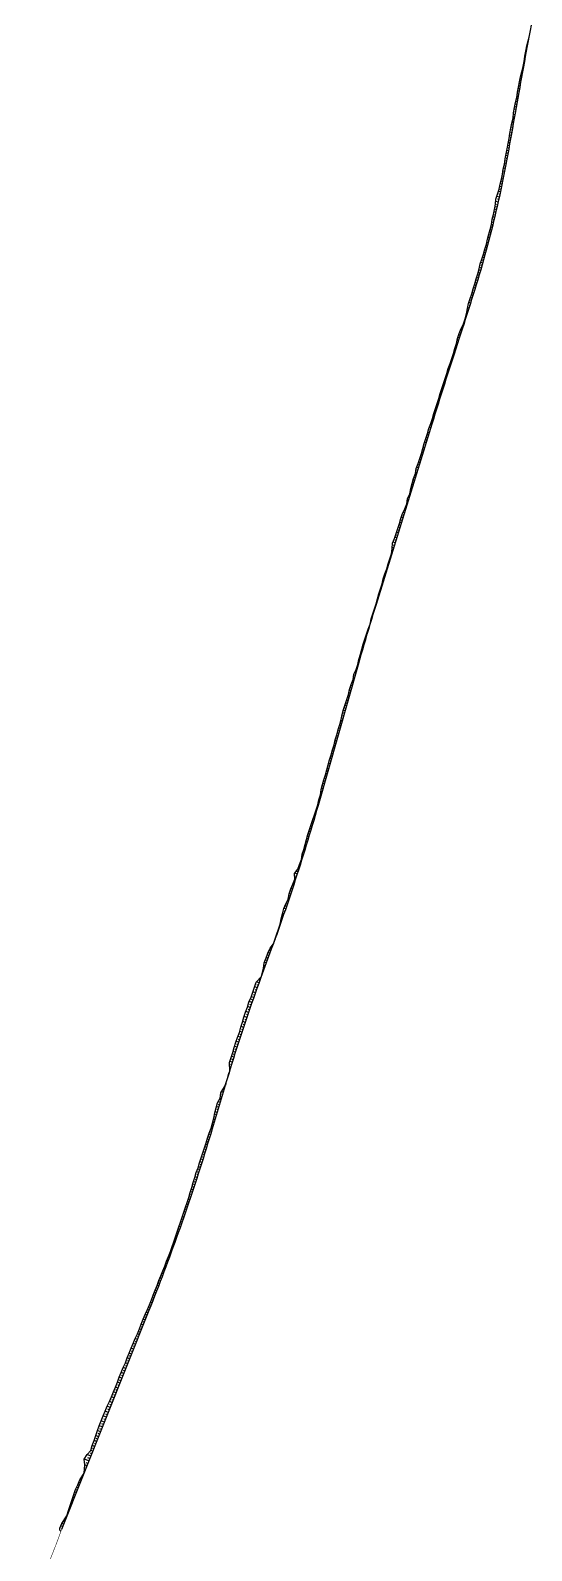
# Model space of a CAD drawing. Header units: metres. Extents: x 288738 to 324331, y 7399322 to 7465117.
# Drawn here: x 321515 to 321993, y 7415777 to 7417229 of the extents above; entities that cross this region are included whole.
import ezdxf

# ---------------------------------------------------------------- set-up
doc = ezdxf.new("R2010")
doc.units = ezdxf.units.M
doc.header["$LTSCALE"] = 10
for name, color, linetype in [('F-HZ-ATERRO-TALUDE', 110, 'Continuous'), ('F-HZ-CORTE-TALUDE', 10, 'Continuous'), ('F-HZ-MUROS', 210, 'Continuous'), ('F-HZ-PIANO-CORTE', 10, 'Continuous'), ('F-HZ-TALUDE', 2, 'Continuous')]:
    doc.layers.add(name, color=color, linetype=linetype)

msp = doc.modelspace()

# ---------------------------------------------------------------- linework, layer by layer
at = {"layer": 'F-HZ-ATERRO-TALUDE', "linetype": 'Continuous', "lineweight": -3}
for p, q in [((321988.929, 7417212.725), (321988.295, 7417212.843)), ((321989.39, 7417215.182), (321989.091, 7417215.238)), ((321989.854, 7417217.638), (321989.438, 7417217.717)), ((321990.32, 7417220.095), (321990.194, 7417220.119)), ((321990.791, 7417222.55), (321990.657, 7417222.575)), ((321986.21, 7417197.973), (321985.584, 7417198.087)), ((321986.657, 7417200.433), (321986.342, 7417200.49)), ((321987.108, 7417202.892), (321986.397, 7417203.022)), ((321987.559, 7417205.351), (321987.191, 7417205.419)), ((321988.014, 7417207.809), (321987.359, 7417207.93)), ((321988.47, 7417210.267), (321988.166, 7417210.324)), ((321983.556, 7417183.21), (321982.229, 7417183.447)), ((321984.436, 7417188.132), (321983.364, 7417188.324)), ((321983.996, 7417185.671), (321983.385, 7417185.78)), ((321984.878, 7417190.592), (321984.417, 7417190.675)), ((321985.32, 7417193.053), (321984.551, 7417193.192)), ((321985.764, 7417195.513), (321985.434, 7417195.573)), ((321980.926, 7417168.442), (321979.463, 7417168.702)), ((321981.801, 7417173.365), (321980.319, 7417173.628)), ((321981.363, 7417170.904), (321980.634, 7417171.033)), ((321982.678, 7417178.288), (321981.223, 7417178.547)), ((321982.239, 7417175.826), (321981.496, 7417175.958)), ((321983.117, 7417180.749), (321982.413, 7417180.874)), ((321978.302, 7417153.673), (321976.5, 7417153.994)), ((321979.177, 7417158.596), (321977.415, 7417158.909)), ((321978.739, 7417156.135), (321977.84, 7417156.295)), ((321980.051, 7417163.519), (321978.484, 7417163.798)), ((321979.614, 7417161.058), (321978.768, 7417161.208)), ((321980.489, 7417165.981), (321979.748, 7417166.112)), ((321976.553, 7417143.828), (321975.058, 7417144.093)), ((321976.115, 7417141.366), (321975.259, 7417141.519)), ((321977.428, 7417148.751), (321975.779, 7417149.044)), ((321976.99, 7417146.289), (321976.271, 7417146.417)), ((321977.865, 7417151.212), (321976.971, 7417151.371)), ((321973.917, 7417129.061), (321972.188, 7417129.372)), ((321973.475, 7417126.601), (321972.612, 7417126.756)), ((321974.799, 7417133.983), (321973.058, 7417134.294)), ((321974.359, 7417131.522), (321973.492, 7417131.677)), ((321975.677, 7417138.905), (321973.899, 7417139.221)), ((321975.238, 7417136.444), (321974.362, 7417136.6)), ((321971.233, 7417114.303), (321969.514, 7417114.62)), ((321970.779, 7417111.845), (321969.883, 7417112.011)), ((321972.136, 7417119.221), (321970.419, 7417119.534)), ((321971.686, 7417116.762), (321970.845, 7417116.916)), ((321973.03, 7417124.14), (321971.301, 7417124.453)), ((321972.584, 7417121.68), (321971.716, 7417121.838)), ((321968.458, 7417099.562), (321966.694, 7417099.902)), ((321967.985, 7417097.107), (321967.084, 7417097.282)), ((321969.396, 7417104.473), (321967.583, 7417104.817)), ((321968.93, 7417102.017), (321968.053, 7417102.185)), ((321970.32, 7417109.387), (321968.494, 7417109.728)), ((321969.86, 7417106.93), (321968.937, 7417107.104)), ((321965.55, 7417084.847), (321963.881, 7417085.186)), ((321965.05, 7417082.397), (321964.121, 7417082.588)), ((321966.537, 7417089.749), (321964.961, 7417090.063)), ((321966.047, 7417087.297), (321965.283, 7417087.451)), ((321967.505, 7417094.654), (321965.77, 7417094.993)), ((321967.024, 7417092.2), (321966.206, 7417092.362)), ((321962.465, 7417070.168), (321959.853, 7417070.735)), ((321961.934, 7417067.725), (321960.5, 7417068.04)), ((321963.515, 7417075.056), (321961.36, 7417075.514)), ((321962.996, 7417072.611), (321961.814, 7417072.864)), ((321964.543, 7417079.949), (321962.614, 7417080.35)), ((321964.034, 7417077.502), (321963.048, 7417077.709)), ((321959.168, 7417055.535), (321957.301, 7417055.97)), ((321958.599, 7417053.1), (321957.713, 7417053.309)), ((321960.292, 7417060.407), (321958.143, 7417060.897)), ((321959.736, 7417057.969), (321958.752, 7417058.196)), ((321961.391, 7417065.284), (321958.769, 7417065.868)), ((321960.847, 7417062.844), (321959.68, 7417063.107)), ((321955.647, 7417040.954), (321954.053, 7417041.352)), ((321955.041, 7417038.528), (321954.265, 7417038.724)), ((321956.845, 7417045.808), (321955.025, 7417046.253)), ((321956.252, 7417043.38), (321955.421, 7417043.585)), ((321958.019, 7417050.668), (321956.127, 7417051.12)), ((321957.438, 7417048.237), (321956.442, 7417048.477)), ((321951.904, 7417026.428), (321950.292, 7417026.857)), ((321951.26, 7417024.013), (321950.477, 7417024.223)), ((321953.177, 7417031.264), (321951.455, 7417031.712)), ((321952.545, 7417028.845), (321951.7, 7417029.067)), ((321954.424, 7417036.106), (321952.768, 7417036.528)), ((321953.805, 7417033.684), (321952.936, 7417033.908)), ((321947.94, 7417011.962), (321946.124, 7417012.475)), ((321947.259, 7417009.557), (321946.292, 7417009.832)), ((321949.286, 7417016.777), (321947.626, 7417017.237)), ((321948.617, 7417014.369), (321947.769, 7417014.606)), ((321950.608, 7417021.6), (321948.983, 7417022.04)), ((321949.951, 7417019.187), (321949.119, 7417019.415)), ((321943.767, 7416997.554), (321942.048, 7416998.064)), ((321943.054, 7416995.158), (321942.175, 7416995.421)), ((321945.179, 7417002.351), (321943.364, 7417002.881)), ((321944.476, 7416999.952), (321943.626, 7417000.202)), ((321946.571, 7417007.153), (321944.524, 7417007.741)), ((321945.878, 7417004.751), (321944.863, 7417005.045)), ((321939.423, 7416983.197), (321937.743, 7416983.715)), ((321938.685, 7416980.809), (321937.846, 7416981.068)), ((321940.887, 7416987.978), (321939.148, 7416988.508)), ((321940.157, 7416985.587), (321939.309, 7416985.847)), ((321942.336, 7416992.764), (321940.518, 7416993.31)), ((321941.614, 7416990.37), (321940.707, 7416990.645)), ((321934.95, 7416968.88), (321933.272, 7416969.41)), ((321934.195, 7416966.496), (321933.404, 7416966.747)), ((321936.453, 7416973.649), (321934.794, 7416974.169)), ((321935.703, 7416971.264), (321934.873, 7416971.525)), ((321937.944, 7416978.421), (321936.256, 7416978.946)), ((321937.2, 7416976.034), (321936.36, 7416976.297)), ((321929.625, 7416952.21), (321929.398, 7416952.282)), ((321930.39, 7416954.589), (321929.916, 7416954.742)), ((321931.154, 7416956.97), (321930.814, 7416957.079)), ((321931.917, 7416959.351), (321931.007, 7416959.642)), ((321933.438, 7416964.114), (321932.036, 7416964.56)), ((321932.678, 7416961.732), (321932.092, 7416961.919)), ((321925.016, 7416937.935), (321924.259, 7416938.18)), ((321925.785, 7416940.314), (321924.388, 7416940.766)), ((321926.554, 7416942.693), (321925.949, 7416942.888)), ((321927.322, 7416945.072), (321926.325, 7416945.394)), ((321928.091, 7416947.451), (321927.72, 7416947.571)), ((321928.858, 7416949.83), (321928.31, 7416950.007)), ((321920.4, 7416923.663), (321919.895, 7416923.826)), ((321921.169, 7416926.042), (321920.068, 7416926.398)), ((321921.938, 7416928.421), (321921.39, 7416928.598)), ((321922.708, 7416930.799), (321921.516, 7416931.185)), ((321924.246, 7416935.557), (321922.657, 7416936.071)), ((321923.477, 7416933.178), (321922.75, 7416933.413)), ((321915.023, 7416907.01), (321913.843, 7416907.389)), ((321915.789, 7416909.389), (321915.24, 7416909.566)), ((321916.555, 7416911.769), (321915.546, 7416912.094)), ((321917.324, 7416914.148), (321916.87, 7416914.295)), ((321918.092, 7416916.527), (321917.256, 7416916.798)), ((321918.861, 7416918.906), (321918.453, 7416919.038)), ((321919.631, 7416921.284), (321918.77, 7416921.563)), ((321910.455, 7416892.722), (321909.24, 7416893.109)), ((321911.214, 7416895.104), (321910.612, 7416895.296)), ((321911.973, 7416897.486), (321910.806, 7416897.859)), ((321912.734, 7416899.867), (321912.184, 7416900.043)), ((321913.496, 7416902.249), (321912.408, 7416902.597)), ((321914.259, 7416904.629), (321913.677, 7416904.816)), ((321905.93, 7416878.421), (321904.825, 7416878.769)), ((321906.681, 7416880.805), (321906.036, 7416881.009)), ((321907.433, 7416883.19), (321906.095, 7416883.612)), ((321908.187, 7416885.573), (321907.585, 7416885.764)), ((321908.942, 7416887.957), (321907.796, 7416888.32)), ((321909.698, 7416890.339), (321909.102, 7416890.529)), ((321901.447, 7416864.106), (321900.247, 7416864.48)), ((321902.191, 7416866.493), (321901.617, 7416866.672)), ((321902.937, 7416868.879), (321901.831, 7416869.225)), ((321903.683, 7416871.265), (321903.145, 7416871.434)), ((321904.431, 7416873.651), (321903.38, 7416873.981)), ((321905.18, 7416876.036), (321904.662, 7416876.199)), ((321897.004, 7416849.78), (321895.555, 7416850.228)), ((321897.743, 7416852.168), (321897.125, 7416852.359)), ((321898.482, 7416854.556), (321897.33, 7416854.913)), ((321899.222, 7416856.944), (321898.614, 7416857.133)), ((321899.962, 7416859.332), (321898.718, 7416859.718)), ((321900.704, 7416861.719), (321900.088, 7416861.911)), ((321892.57, 7416835.45), (321891.016, 7416835.931)), ((321894.048, 7416840.227), (321892.521, 7416840.699)), ((321893.309, 7416837.838), (321892.547, 7416838.074)), ((321895.526, 7416845.003), (321893.946, 7416845.492)), ((321894.787, 7416842.615), (321894.003, 7416842.857)), ((321896.265, 7416847.391), (321895.485, 7416847.633)), ((321888.136, 7416821.12), (321886.783, 7416821.539)), ((321888.875, 7416823.509), (321888.205, 7416823.716)), ((321889.614, 7416825.897), (321888.214, 7416826.33)), ((321891.092, 7416830.673), (321889.486, 7416831.17)), ((321890.353, 7416828.285), (321889.582, 7416828.524)), ((321891.831, 7416833.062), (321891.04, 7416833.306)), ((321883.702, 7416806.791), (321882.312, 7416807.221)), ((321885.18, 7416811.567), (321883.327, 7416812.14)), ((321884.441, 7416809.179), (321883.551, 7416809.454)), ((321885.919, 7416813.955), (321885.137, 7416814.197)), ((321886.658, 7416816.344), (321885.261, 7416816.776)), ((321887.397, 7416818.732), (321886.711, 7416818.944)), ((321879.268, 7416792.461), (321877.957, 7416792.867)), ((321880.746, 7416797.238), (321879.284, 7416797.69)), ((321880.007, 7416794.849), (321879.299, 7416795.068)), ((321881.485, 7416799.626), (321880.764, 7416799.849)), ((321882.224, 7416802.014), (321880.846, 7416802.44)), ((321882.963, 7416804.402), (321882.329, 7416804.598)), ((321874.834, 7416778.131), (321874.119, 7416778.353)), ((321875.573, 7416780.52), (321875.033, 7416780.687)), ((321876.312, 7416782.908), (321875.152, 7416783.267)), ((321877.051, 7416785.296), (321876.594, 7416785.437)), ((321877.79, 7416787.684), (321876.896, 7416787.961)), ((321878.529, 7416790.073), (321877.962, 7416790.248)), ((321870.4, 7416763.802), (321868.641, 7416764.346)), ((321871.139, 7416766.19), (321870.301, 7416766.449)), ((321871.878, 7416768.578), (321870.404, 7416769.034)), ((321872.617, 7416770.966), (321872.047, 7416771.143)), ((321873.356, 7416773.355), (321872.492, 7416773.622)), ((321874.095, 7416775.743), (321873.767, 7416775.844)), ((321865.966, 7416749.472), (321864.229, 7416750.009)), ((321867.444, 7416754.249), (321865.851, 7416754.741)), ((321866.705, 7416751.86), (321865.875, 7416752.117)), ((321868.922, 7416759.025), (321867.347, 7416759.512)), ((321868.183, 7416756.637), (321867.414, 7416756.875)), ((321869.661, 7416761.413), (321868.8, 7416761.68)), ((321861.532, 7416735.142), (321860.063, 7416735.597)), ((321860.793, 7416732.754), (321860.293, 7416732.909)), ((321863.01, 7416739.919), (321860.687, 7416740.638)), ((321862.271, 7416737.531), (321861.231, 7416737.852)), ((321864.488, 7416744.695), (321862.502, 7416745.31)), ((321863.749, 7416742.307), (321862.676, 7416742.639)), ((321865.227, 7416747.084), (321864.304, 7416747.369)), ((321856.359, 7416718.424), (321856.067, 7416718.515)), ((321857.098, 7416720.813), (321856.461, 7416721.01)), ((321857.837, 7416723.201), (321857.521, 7416723.298)), ((321858.576, 7416725.589), (321857.979, 7416725.774)), ((321859.315, 7416727.977), (321859.05, 7416728.059)), ((321860.054, 7416730.366), (321859.398, 7416730.569)), ((321851.925, 7416704.095), (321851.572, 7416704.204)), ((321852.664, 7416706.483), (321851.848, 7416706.735)), ((321853.403, 7416708.871), (321852.984, 7416709.001)), ((321854.142, 7416711.26), (321853.392, 7416711.491)), ((321854.881, 7416713.648), (321854.611, 7416713.731)), ((321855.62, 7416716.036), (321855.143, 7416716.184)), ((321847.491, 7416689.765), (321847.2, 7416689.855)), ((321848.23, 7416692.153), (321847.673, 7416692.326)), ((321848.969, 7416694.542), (321848.721, 7416694.618)), ((321849.708, 7416696.93), (321849.253, 7416697.071)), ((321850.447, 7416699.318), (321850.227, 7416699.386)), ((321851.186, 7416701.706), (321850.668, 7416701.867)), ((321843.059, 7416675.435), (321842.836, 7416675.503)), ((321843.796, 7416677.823), (321843.398, 7416677.946)), ((321844.535, 7416680.212), (321844.373, 7416680.262)), ((321845.274, 7416682.6), (321844.923, 7416682.709)), ((321846.013, 7416684.988), (321845.767, 7416685.064)), ((321846.752, 7416687.377), (321846.181, 7416687.553)), ((321838.685, 7416661.087), (321838.557, 7416661.125)), ((321839.408, 7416663.48), (321839.109, 7416663.57)), ((321840.134, 7416665.872), (321839.894, 7416665.945)), ((321840.861, 7416668.264), (321840.314, 7416668.431)), ((321841.592, 7416670.655), (321841.338, 7416670.732)), ((321842.324, 7416673.045), (321841.85, 7416673.191)), ((321834.396, 7416646.713), (321833.997, 7416646.831)), ((321835.105, 7416649.11), (321834.358, 7416649.332)), ((321835.816, 7416651.507), (321835.452, 7416651.615)), ((321836.53, 7416653.903), (321835.895, 7416654.092)), ((321837.246, 7416656.298), (321837.006, 7416656.37)), ((321837.964, 7416658.693), (321837.609, 7416658.799)), ((321830.193, 7416632.314), (321829.783, 7416632.432)), ((321830.888, 7416634.715), (321830.061, 7416634.955)), ((321831.585, 7416637.116), (321831.169, 7416637.237)), ((321832.284, 7416639.516), (321831.418, 7416639.769)), ((321832.986, 7416641.916), (321832.525, 7416642.051)), ((321833.69, 7416644.315), (321832.797, 7416644.577)), ((321826.067, 7416617.892), (321825.687, 7416618.001)), ((321826.752, 7416620.297), (321826.138, 7416620.472)), ((321827.438, 7416622.701), (321827.114, 7416622.793)), ((321828.124, 7416625.105), (321827.42, 7416625.306)), ((321828.811, 7416627.508), (321828.424, 7416627.62)), ((321829.501, 7416629.911), (321828.692, 7416630.144)), ((321821.955, 7416603.467), (321821.232, 7416603.673)), ((321822.64, 7416605.871), (321821.366, 7416606.235)), ((321823.325, 7416608.275), (321822.811, 7416608.422)), ((321824.011, 7416610.68), (321822.899, 7416610.997)), ((321824.696, 7416613.084), (321824.003, 7416613.282)), ((321825.382, 7416615.488), (321824.175, 7416615.832)), ((321817.842, 7416589.042), (321817.08, 7416589.259)), ((321818.528, 7416591.446), (321817.13, 7416591.845)), ((321819.213, 7416593.85), (321818.583, 7416594.03)), ((321819.898, 7416596.254), (321818.592, 7416596.627)), ((321821.269, 7416601.063), (321819.781, 7416601.487)), ((321820.584, 7416598.659), (321819.854, 7416598.867)), ((321814.415, 7416577.021), (321812.746, 7416577.496)), ((321813.73, 7416574.616), (321812.946, 7416574.84)), ((321815.786, 7416581.829), (321814.061, 7416582.321)), ((321815.101, 7416579.425), (321814.241, 7416579.67)), ((321817.157, 7416586.638), (321815.525, 7416587.103)), ((321816.472, 7416584.233), (321815.618, 7416584.477)), ((321810.303, 7416562.595), (321808.789, 7416563.027)), ((321809.618, 7416560.191), (321808.845, 7416560.411)), ((321810.988, 7416565), (321810.274, 7416565.203)), ((321811.674, 7416567.404), (321810.318, 7416567.79)), ((321813.045, 7416572.212), (321811.662, 7416572.607)), ((321812.359, 7416569.808), (321811.714, 7416569.992)), ((321806.191, 7416548.17), (321804.791, 7416548.569)), ((321805.505, 7416545.766), (321804.838, 7416545.956)), ((321807.562, 7416552.979), (321806.031, 7416553.415)), ((321806.876, 7416550.574), (321806.114, 7416550.792)), ((321808.932, 7416557.787), (321807.45, 7416558.21)), ((321808.247, 7416555.383), (321807.513, 7416555.592)), ((321801.393, 7416531.341), (321800.693, 7416531.544)), ((321802.078, 7416533.745), (321800.71, 7416534.141)), ((321802.764, 7416536.149), (321802.122, 7416536.334)), ((321803.449, 7416538.553), (321802.15, 7416538.925)), ((321804.82, 7416543.362), (321803.444, 7416543.754)), ((321804.135, 7416540.957), (321803.447, 7416541.153)), ((321797.966, 7416519.32), (321796.6, 7416519.728)), ((321797.281, 7416516.915), (321796.604, 7416517.118)), ((321799.337, 7416524.128), (321797.934, 7416524.542)), ((321798.652, 7416521.724), (321797.945, 7416521.933)), ((321800.022, 7416526.532), (321799.348, 7416526.73)), ((321800.708, 7416528.936), (321799.355, 7416529.332)), ((321793.854, 7416504.894), (321792.381, 7416505.348)), ((321793.168, 7416502.49), (321792.531, 7416502.687)), ((321795.225, 7416509.703), (321793.702, 7416510.167)), ((321794.539, 7416507.298), (321793.771, 7416507.534)), ((321795.91, 7416512.107), (321795.195, 7416512.324)), ((321796.595, 7416514.511), (321795.221, 7416514.926)), ((321789.056, 7416488.065), (321788.796, 7416488.148)), ((321789.742, 7416490.469), (321789.148, 7416490.657)), ((321790.427, 7416492.873), (321789.998, 7416493.009)), ((321791.112, 7416495.277), (321790.148, 7416495.58)), ((321791.798, 7416497.682), (321791.365, 7416497.817)), ((321792.483, 7416500.086), (321791.527, 7416500.383)), ((321784.196, 7416471.253), (321782.991, 7416471.651)), ((321784.899, 7416473.652), (321784.278, 7416473.857)), ((321785.6, 7416476.052), (321784.371, 7416476.454)), ((321786.297, 7416478.453), (321785.734, 7416478.636)), ((321786.991, 7416480.855), (321786.017, 7416481.17)), ((321787.682, 7416483.257), (321787.308, 7416483.378)), ((321788.37, 7416485.661), (321787.786, 7416485.848)), ((321779.909, 7416456.879), (321778.351, 7416457.409)), ((321781.35, 7416461.667), (321779.641, 7416462.242)), ((321780.631, 7416459.273), (321779.8, 7416459.553)), ((321782.066, 7416464.062), (321781.248, 7416464.336)), ((321782.78, 7416466.458), (321781.257, 7416466.966)), ((321783.489, 7416468.855), (321782.827, 7416469.075)), ((321775.508, 7416442.539), (321774.065, 7416443.043)), ((321776.248, 7416444.927), (321775.59, 7416445.156)), ((321776.987, 7416447.315), (321775.759, 7416447.741)), ((321777.722, 7416449.705), (321777.093, 7416449.922)), ((321778.454, 7416452.095), (321777.141, 7416452.546)), ((321779.182, 7416454.487), (321778.463, 7416454.733)), ((321770.993, 7416428.235), (321770.031, 7416428.58)), ((321771.752, 7416430.617), (321771.288, 7416430.783)), ((321772.511, 7416432.999), (321771.639, 7416433.309)), ((321773.264, 7416435.383), (321772.908, 7416435.509)), ((321774.015, 7416437.767), (321773.331, 7416438.009)), ((321774.762, 7416440.153), (321774.197, 7416440.352)), ((321766.366, 7416413.966), (321765.388, 7416414.324)), ((321767.144, 7416416.342), (321766.709, 7416416.501)), ((321769.463, 7416423.475), (321766.858, 7416424.419)), ((321767.921, 7416418.719), (321766.988, 7416419.06)), ((321768.692, 7416421.096), (321767.727, 7416421.448)), ((321770.229, 7416425.855), (321769.377, 7416426.162)), ((321761.625, 7416399.735), (321760.72, 7416400.066)), ((321763.218, 7416404.475), (321761.66, 7416405.045)), ((321762.422, 7416402.105), (321761.787, 7416402.337)), ((321764.008, 7416406.847), (321763.285, 7416407.111)), ((321764.798, 7416409.219), (321763.473, 7416409.703)), ((321765.582, 7416411.592), (321765.01, 7416411.802)), ((321756.772, 7416385.542), (321755.218, 7416386.11)), ((321758.402, 7416390.269), (321756.597, 7416390.929)), ((321757.588, 7416387.905), (321756.736, 7416388.217)), ((321759.212, 7416392.634), (321758.384, 7416392.937)), ((321760.02, 7416395), (321758.544, 7416395.54)), ((321760.823, 7416397.367), (321760.256, 7416397.575)), ((321751.807, 7416371.388), (321751.574, 7416371.473)), ((321752.641, 7416373.744), (321752.531, 7416373.785)), ((321753.474, 7416376.101), (321753.209, 7416376.198)), ((321754.302, 7416378.46), (321753.996, 7416378.572)), ((321755.129, 7416380.82), (321754.176, 7416381.168)), ((321755.951, 7416383.181), (321755.318, 7416383.412)), ((321748.435, 7416361.974), (321748.22, 7416362.052)), ((321749.281, 7416364.326), (321749.163, 7416364.369)), ((321750.127, 7416366.678), (321749.872, 7416366.771)), ((321750.967, 7416369.033), (321750.846, 7416369.077)), ((321731.306, 7416314.999), (321728.703, 7416315.934)), ((321730.463, 7416312.645), (321729.164, 7416313.11)), ((321733.002, 7416319.702), (321730.555, 7416320.589)), ((321732.153, 7416317.351), (321730.843, 7416317.824)), ((321733.857, 7416322.052), (321733.158, 7416322.306)), ((321726.296, 7416300.861), (321723.405, 7416301.871)), ((321725.473, 7416298.5), (321724.034, 7416299)), ((321727.952, 7416305.578), (321725.376, 7416306.487)), ((321727.123, 7416303.22), (321725.767, 7416303.696)), ((321729.622, 7416310.291), (321727.025, 7416311.216)), ((321728.787, 7416307.935), (321727.493, 7416308.393)), ((321721.406, 7416286.68), (321718.691, 7416287.603)), ((321720.603, 7416284.312), (321719.297, 7416284.754)), ((321723.022, 7416291.411), (321720.258, 7416292.36)), ((321722.213, 7416289.046), (321720.842, 7416289.514)), ((321724.652, 7416296.138), (321721.85, 7416297.109)), ((321723.836, 7416293.775), (321722.449, 7416294.254)), ((321715.074, 7416267.709), (321712.748, 7416268.471)), ((321716.637, 7416272.458), (321714.512, 7416273.161)), ((321715.855, 7416270.084), (321714.772, 7416270.44)), ((321718.213, 7416277.203), (321715.752, 7416278.025)), ((321717.424, 7416274.831), (321716.26, 7416275.218)), ((321719.803, 7416281.944), (321717.324, 7416282.779)), ((321719.007, 7416279.574), (321717.783, 7416279.984)), ((321710.467, 7416253.434), (321708.022, 7416254.212)), ((321711.989, 7416258.197), (321709.486, 7416259)), ((321711.227, 7416255.816), (321709.989, 7416256.211)), ((321713.525, 7416262.955), (321711.013, 7416263.77)), ((321712.756, 7416260.576), (321711.493, 7416260.984)), ((321714.299, 7416265.332), (321713.082, 7416265.729)), ((321705.981, 7416239.12), (321704.74, 7416239.504)), ((321707.463, 7416243.896), (321705.053, 7416244.648)), ((321706.721, 7416241.509), (321705.728, 7416241.817)), ((321708.958, 7416248.667), (321706.539, 7416249.429)), ((321708.209, 7416246.282), (321707.002, 7416246.66)), ((321709.711, 7416251.051), (321708.497, 7416251.435)), ((321697.326, 7416210.396), (321695.97, 7416210.801)), ((321698.756, 7416215.187), (321696.925, 7416215.734)), ((321698.041, 7416212.792), (321697.168, 7416213.052)), ((321699.471, 7416217.583), (321698.669, 7416217.822)), ((321693.037, 7416196.022), (321690.898, 7416196.661)), ((321694.467, 7416200.814), (321692.307, 7416201.458)), ((321693.752, 7416198.418), (321692.694, 7416198.734)), ((321695.897, 7416205.605), (321693.86, 7416206.213)), ((321695.182, 7416203.209), (321694.047, 7416203.548)), ((321696.611, 7416208), (321695.883, 7416208.218)), ((321688.748, 7416181.649), (321687.41, 7416182.048)), ((321690.178, 7416186.44), (321688.762, 7416186.862)), ((321689.463, 7416184.044), (321688.791, 7416184.245)), ((321691.608, 7416191.231), (321689.856, 7416191.754)), ((321690.893, 7416188.835), (321690.117, 7416189.067)), ((321692.322, 7416193.627), (321691.314, 7416193.928)), ((321684.42, 7416167.287), (321682.576, 7416167.85)), ((321685.874, 7416172.071), (321684.123, 7416172.6)), ((321685.149, 7416169.678), (321684.248, 7416169.952)), ((321687.316, 7416176.858), (321685.729, 7416177.334)), ((321686.596, 7416174.464), (321685.748, 7416174.719)), ((321688.032, 7416179.253), (321687.322, 7416179.465)), ((321679.986, 7416152.957), (321677.989, 7416153.583)), ((321681.476, 7416157.73), (321679.634, 7416158.302)), ((321680.733, 7416155.343), (321679.78, 7416155.64)), ((321682.954, 7416162.506), (321681.134, 7416163.067)), ((321682.217, 7416160.118), (321681.307, 7416160.399)), ((321683.689, 7416164.896), (321682.764, 7416165.18)), ((321675.445, 7416138.661), (321673.253, 7416139.366)), ((321676.971, 7416143.423), (321674.867, 7416144.094)), ((321676.209, 7416141.041), (321675.141, 7416141.384)), ((321678.485, 7416148.188), (321676.389, 7416148.851)), ((321677.729, 7416145.805), (321676.675, 7416146.14)), ((321679.237, 7416150.572), (321678.208, 7416150.896)), ((321670.795, 7416124.4), (321668.743, 7416125.078)), ((321672.357, 7416129.15), (321670.21, 7416129.853)), ((321671.577, 7416126.775), (321670.514, 7416127.124)), ((321673.907, 7416133.903), (321671.86, 7416134.568)), ((321673.133, 7416131.526), (321672.101, 7416131.863)), ((321674.677, 7416136.282), (321673.603, 7416136.629)), ((321666.038, 7416110.174), (321664.482, 7416110.701)), ((321667.636, 7416114.912), (321666.003, 7416115.46)), ((321666.838, 7416112.543), (321666.046, 7416112.81)), ((321669.221, 7416119.654), (321667.388, 7416120.265)), ((321668.429, 7416117.283), (321667.564, 7416117.572)), ((321670.009, 7416122.027), (321669.034, 7416122.35)), ((321661.173, 7416095.985), (321659.647, 7416096.515)), ((321661.991, 7416098.348), (321661.239, 7416098.607)), ((321662.807, 7416100.711), (321661.289, 7416101.233)), ((321664.428, 7416105.44), (321662.728, 7416106.021)), ((321663.618, 7416103.075), (321662.799, 7416103.356)), ((321665.234, 7416107.807), (321664.428, 7416108.081)), ((321655.362, 7416079.478), (321654.709, 7416079.711)), ((321656.202, 7416081.833), (321654.827, 7416082.322)), ((321657.037, 7416084.189), (321656.315, 7416084.445)), ((321657.871, 7416086.546), (321656.363, 7416087.078)), ((321658.7, 7416088.905), (321657.923, 7416089.178)), ((321659.528, 7416091.264), (321657.945, 7416091.817)), ((321660.351, 7416093.624), (321659.575, 7416093.895)), ((321650.266, 7416065.37), (321649.674, 7416065.587)), ((321651.124, 7416067.719), (321649.891, 7416068.168)), ((321651.976, 7416070.069), (321651.327, 7416070.304)), ((321652.828, 7416072.419), (321651.486, 7416072.904)), ((321653.675, 7416074.771), (321653.036, 7416075.001)), ((321654.521, 7416077.124), (321653.282, 7416077.568)), ((321645.063, 7416051.302), (321644.446, 7416051.533)), ((321645.939, 7416053.643), (321644.667, 7416054.117)), ((321646.809, 7416055.987), (321646.222, 7416056.205)), ((321647.679, 7416058.331), (321646.584, 7416058.736)), ((321648.544, 7416060.676), (321647.986, 7416060.882)), ((321649.407, 7416063.023), (321648.267, 7416063.441)), ((321639.755, 7416037.272), (321638.994, 7416037.563)), ((321640.648, 7416039.607), (321639.171, 7416040.17)), ((321641.536, 7416041.944), (321640.857, 7416042.202)), ((321642.424, 7416044.282), (321641.175, 7416044.754)), ((321643.306, 7416046.621), (321642.701, 7416046.849)), ((321644.187, 7416048.96), (321643.007, 7416049.403)), ((321633.429, 7416020.956), (321631.841, 7416021.58)), ((321634.34, 7416023.284), (321633.536, 7416023.599)), ((321635.252, 7416025.612), (321633.623, 7416026.247)), ((321636.157, 7416027.942), (321635.351, 7416028.255)), ((321637.062, 7416030.272), (321635.467, 7416030.89)), ((321637.962, 7416032.605), (321637.173, 7416032.909)), ((321638.861, 7416034.938), (321637.303, 7416035.536)), ((321627.895, 7416007.014), (321626.463, 7416007.586)), ((321628.822, 7416009.336), (321628.086, 7416009.63)), ((321629.749, 7416011.657), (321628.235, 7416012.261)), ((321630.672, 7416013.981), (321629.896, 7416014.289)), ((321631.595, 7416016.304), (321630.005, 7416016.934)), ((321632.512, 7416018.63), (321631.718, 7416018.943)), ((321622.331, 7415993.084), (321620.423, 7415993.846)), ((321624.186, 7415997.727), (321622.074, 7415998.571)), ((321623.259, 7415995.406), (321622.254, 7415995.807)), ((321625.113, 7416000.049), (321624.135, 7416000.44)), ((321626.041, 7416002.371), (321624.241, 7416003.089)), ((321626.968, 7416004.692), (321626.16, 7416005.015)), ((321616.768, 7415979.154), (321614.56, 7415980.036)), ((321617.695, 7415981.476), (321616.664, 7415981.887)), ((321618.622, 7415983.797), (321616.706, 7415984.563)), ((321619.55, 7415986.119), (321618.635, 7415986.484)), ((321620.477, 7415988.441), (321618.736, 7415989.136)), ((321621.404, 7415990.762), (321620.492, 7415991.127)), ((321611.204, 7415965.224), (321608.902, 7415966.143)), ((321613.059, 7415969.867), (321610.768, 7415970.782)), ((321612.131, 7415967.546), (321610.983, 7415968.004)), ((321614.913, 7415974.511), (321612.687, 7415975.4)), ((321613.986, 7415972.189), (321612.857, 7415972.64)), ((321615.84, 7415976.832), (321614.732, 7415977.275)), ((321605.64, 7415951.294), (321603.125, 7415952.298)), ((321604.713, 7415948.972), (321603.463, 7415949.471)), ((321607.495, 7415955.937), (321605.217, 7415956.847)), ((321606.568, 7415953.616), (321605.369, 7415954.094)), ((321609.349, 7415960.581), (321606.923, 7415961.55)), ((321608.422, 7415958.259), (321607.246, 7415958.729)), ((321610.277, 7415962.902), (321609.095, 7415963.374)), ((321600.077, 7415937.364), (321597.539, 7415938.377)), ((321599.149, 7415935.042), (321597.897, 7415935.542)), ((321601.931, 7415942.007), (321599.367, 7415943.032)), ((321601.004, 7415939.686), (321599.728, 7415940.195)), ((321603.786, 7415946.651), (321601.302, 7415947.643)), ((321602.858, 7415944.329), (321601.596, 7415944.833)), ((321594.513, 7415923.434), (321591.989, 7415924.442)), ((321593.586, 7415921.112), (321592.324, 7415921.616)), ((321596.367, 7415928.077), (321593.779, 7415929.111)), ((321595.44, 7415925.756), (321594.162, 7415926.266)), ((321598.222, 7415932.721), (321595.752, 7415933.707)), ((321597.295, 7415930.399), (321596.03, 7415930.904)), ((321587.095, 7415904.861), (321584.08, 7415906.065)), ((321588.949, 7415909.504), (321585.947, 7415910.703)), ((321588.022, 7415907.182), (321586.518, 7415907.783)), ((321590.804, 7415914.147), (321587.861, 7415915.322)), ((321589.876, 7415911.826), (321588.39, 7415912.419)), ((321592.658, 7415918.791), (321590.135, 7415919.798)), ((321591.731, 7415916.469), (321590.365, 7415917.015)), ((321581.531, 7415890.931), (321578.532, 7415892.128)), ((321583.385, 7415895.574), (321580.323, 7415896.797)), ((321582.458, 7415893.252), (321580.943, 7415893.858)), ((321585.24, 7415900.217), (321582.152, 7415901.451)), ((321584.313, 7415897.896), (321582.775, 7415898.51)), ((321586.167, 7415902.539), (321584.642, 7415903.148)), ((321575.967, 7415877.001), (321573.608, 7415877.943)), ((321577.822, 7415881.644), (321575.368, 7415882.624)), ((321576.894, 7415879.322), (321575.691, 7415879.803)), ((321579.676, 7415886.287), (321576.937, 7415887.381)), ((321578.749, 7415883.966), (321577.451, 7415884.484)), ((321580.604, 7415888.609), (321579.169, 7415889.182)), ((321570.403, 7415863.071), (321565.96, 7415864.845)), ((321572.258, 7415867.714), (321568.774, 7415869.105)), ((321571.331, 7415865.392), (321569.349, 7415866.184)), ((321573.185, 7415870.036), (321571.821, 7415870.58)), ((321574.113, 7415872.357), (321572.14, 7415873.145)), ((321575.04, 7415874.679), (321573.957, 7415875.111)), ((321568.549, 7415858.427), (321566.408, 7415859.282)), ((321567.622, 7415856.106), (321566.977, 7415856.363)), ((321569.476, 7415860.749), (321567.83, 7415861.406)), ((321547.221, 7415805.029), (321546.564, 7415805.292)), ((321548.149, 7415807.351), (321547.156, 7415807.747)), ((321545.367, 7415800.386), (321544.465, 7415800.746)), ((321546.294, 7415802.707), (321544.655, 7415803.362))]:
    msp.add_line(p, q, dxfattribs=at)
at = {"layer": 'F-HZ-CORTE-TALUDE', "linetype": 'Continuous', "lineweight": -3}
for p, q in [((321701.518, 7416225.051), (321701.687, 7416225.001)), ((321702.287, 7416227.431), (321702.346, 7416227.413)), ((321703.021, 7416229.821), (321703.129, 7416229.788)), ((321703.731, 7416232.218), (321703.793, 7416232.199))]:
    msp.add_line(p, q, dxfattribs=at)
at = {"layer": 'F-HZ-MUROS', "linetype": 'Continuous', "lineweight": -3, "const_width": 0.5}
msp.add_lwpolyline([(321514.766, 7415723.771), (321519.496, 7415734.756), (321529.56, 7415757.816), (321534.415, 7415771.596), (321539.679, 7415785.049), (321544.439, 7415798.064)], dxfattribs=at)
at = {"layer": 'F-HZ-PIANO-CORTE'}
for p, q in [((321738.785, 7416341.817), (321739.797, 7416341.446)), ((321739.727, 7416344.134), (321741.668, 7416343.424)), ((321740.664, 7416346.453), (321741.596, 7416346.113)), ((321741.626, 7416348.764), (321743.385, 7416348.12)), ((321742.656, 7416351.049), (321743.45, 7416350.758)), ((321743.821, 7416353.285), (321745.102, 7416352.816)), ((321745.36, 7416355.384), (321745.66, 7416355.274)), ((321735.89, 7416329.566), (321736.517, 7416329.337)), ((321736.538, 7416331.991), (321736.957, 7416331.838)), ((321737.091, 7416334.45), (321738.234, 7416334.033)), ((321737.38, 7416337.007), (321738.236, 7416336.694)), ((321737.842, 7416339.5), (321739.951, 7416338.728)), ((321564.516, 7415849.27), (321564.84, 7415849.141)), ((321556.833, 7415833.494), (321557.591, 7415833.192)), ((321557.578, 7415835.889), (321559.276, 7415835.211)), ((321558.711, 7415838.128), (321559.457, 7415837.83)), ((321559.844, 7415840.368), (321561.131, 7415839.854)), ((321560.702, 7415842.717), (321561.38, 7415842.446)), ((321561.56, 7415845.066), (321562.985, 7415844.497)), ((321563.038, 7415847.168), (321563.475, 7415846.994)), ((321552.093, 7415819.235), (321552.439, 7415819.097)), ((321552.954, 7415821.583), (321553.712, 7415821.281)), ((321553.731, 7415823.965), (321554.185, 7415823.784)), ((321554.509, 7415826.346), (321555.567, 7415825.924)), ((321555.298, 7415828.723), (321555.896, 7415828.484)), ((321556.087, 7415831.1), (321557.421, 7415830.567)), ((321550.461, 7415814.503), (321550.696, 7415814.409)), ((321551.232, 7415816.887), (321551.858, 7415816.637))]:
    msp.add_line(p, q, dxfattribs=at)
at = {"layer": 'F-HZ-TALUDE'}
for p, q in [((321704.044, 7416233.276), (321704.813, 7416235.32)), ((321701.064, 7416223.647), (321700.811, 7416222.075))]:
    msp.add_line(p, q, dxfattribs=at)
at = {"layer": 'F-HZ-TALUDE', "linetype": 'Continuous', "lineweight": -3}
for points in [[(321744.876, 7416352.196), (321746.592, 7416356.893), (321748.298, 7416361.593), (321749.991, 7416366.297), (321751.672, 7416371.006), (321753.341, 7416375.72), (321754.997, 7416380.438), (321756.641, 7416385.161), (321758.272, 7416389.888), (321759.891, 7416394.62), (321761.498, 7416399.356), (321763.092, 7416404.097), (321764.674, 7416408.842), (321766.243, 7416413.592), (321767.8, 7416418.347), (321769.333, 7416423.069), (321770.851, 7416427.79), (321772.358, 7416432.515), (321773.851, 7416437.243), (321775.333, 7416441.975), (321776.801, 7416446.71), (321778.257, 7416451.448), (321779.701, 7416456.19), (321781.132, 7416460.935), (321782.55, 7416465.683), (321783.956, 7416470.434), (321785.349, 7416475.189), (321786.73, 7416479.946), (321788.098, 7416484.707), (321789.457, 7416489.47), (321827.691, 7416623.59), (321829.074, 7416628.427), (321830.468, 7416633.267), (321831.871, 7416638.104), (321833.285, 7416642.938), (321834.707, 7416647.769), (321836.14, 7416652.598), (321837.582, 7416657.423), (321839.034, 7416662.246), (321840.496, 7416667.066), (321841.967, 7416671.883), (321843.447, 7416676.697), (321844.929, 7416681.485), (321898.137, 7416853.441), (321899.62, 7416858.229), (321901.109, 7416863.021), (321902.602, 7416867.812), (321904.101, 7416872.601), (321905.605, 7416877.389), (321907.113, 7416882.175), (321908.626, 7416886.96), (321910.143, 7416891.743), (321911.666, 7416896.525), (321913.193, 7416901.305), (321914.725, 7416906.084), (321916.262, 7416910.861), (321917.804, 7416915.636), (321919.343, 7416920.394), (321923.959, 7416934.667), (321925.497, 7416939.424), (321927.033, 7416944.178), (321928.567, 7416948.926), (321930.096, 7416953.671), (321931.617, 7416958.411), (321933.131, 7416963.148), (321934.635, 7416967.882), (321936.129, 7416972.614), (321937.61, 7416977.344), (321939.077, 7416982.071), (321940.529, 7416986.798), (321941.964, 7416991.524), (321943.381, 7416996.249), (321944.778, 7417000.974), (321946.154, 7417005.7), (321947.508, 7417010.426), (321948.838, 7417015.153), (321950.144, 7417019.885), (321951.426, 7417024.624), (321952.684, 7417029.368), (321953.919, 7417034.119), (321955.129, 7417038.876), (321956.316, 7417043.639), (321957.48, 7417048.408), (321958.619, 7417053.183), (321959.734, 7417057.963), (321960.826, 7417062.749), (321961.894, 7417067.54), (321962.938, 7417072.339), (321963.96, 7417077.148), (321964.963, 7417081.967), (321965.947, 7417086.795), (321966.913, 7417091.633), (321967.864, 7417096.48), (321968.8, 7417101.335), (321969.723, 7417106.199), (321970.635, 7417111.07), (321971.538, 7417115.949), (321972.431, 7417120.836), (321973.318, 7417125.729), (321974.2, 7417130.63), (321975.077, 7417135.536), (321975.952, 7417140.45), (321976.827, 7417145.368), (321977.701, 7417150.291), (321981.2, 7417169.983), (321982.075, 7417174.907), (321982.953, 7417179.836), (321983.834, 7417184.769), (321984.718, 7417189.706), (321985.607, 7417194.647), (321986.503, 7417199.591), (321987.409, 7417204.539), (321988.325, 7417209.489), (321989.25, 7417214.442), (321990.187, 7417219.398), (321991.138, 7417224.356), (321992.104, 7417229.316), (321993.086, 7417234.277)], [(321748.086, 7416361.67), (321749.735, 7416366.391), (321751.437, 7416371.092), (321753.132, 7416375.796), (321754.094, 7416380.768), (321755.111, 7416385.72), (321756.442, 7416390.557), (321758.36, 7416395.18), (321760.651, 7416399.666), (321761.516, 7416404.673), (321763.321, 7416409.337), (321765.249, 7416413.956), (321767.023, 7416418.631), (321766.574, 7416424.07), (321769.884, 7416428.138), (321771.453, 7416432.837), (321773.265, 7416437.451), (321773.86, 7416442.49), (321775.58, 7416447.133), (321776.978, 7416451.888), (321778.172, 7416456.71), (321779.4, 7416461.518), (321780.963, 7416466.213), (321782.764, 7416470.829), (321784.082, 7416475.604), (321785.67, 7416480.29), (321787.489, 7416484.903), (321788.973, 7416489.624), (321789.807, 7416494.549), (321791.36, 7416499.247), (321792.086, 7416504.2), (321793.318, 7416508.994), (321794.857, 7416513.694), (321796.257, 7416518.436), (321797.524, 7416523.217), (321798.987, 7416527.94), (321800.25, 7416532.721), (321801.773, 7416537.427), (321802.986, 7416542.246), (321804.438, 7416547.031), (321805.559, 7416551.911), (321807.057, 7416556.683), (321808.303, 7416561.527), (321809.845, 7416566.287), (321811.347, 7416571.058), (321812.346, 7416575.972), (321813.617, 7416580.809), (321815.025, 7416585.607), (321816.611, 7416590.354), (321818.256, 7416595.084), (321819.322, 7416599.98), (321820.78, 7416604.763), (321822.64, 7416609.432), (321823.461, 7416614.397), (321825.726, 7416618.951), (321827.032, 7416623.778), (321828.271, 7416628.657), (321829.643, 7416633.505), (321831.039, 7416638.346), (321832.339, 7416643.215), (321833.949, 7416647.993), (321835.421, 7416652.812), (321837.174, 7416657.546), (321838.827, 7416662.309), (321839.928, 7416667.239), (321841.48, 7416672.032), (321843.015, 7416676.83), (321844.644, 7416681.573), (321845.84, 7416686.437), (321847.299, 7416691.219), (321848.9, 7416695.958), (321850.411, 7416700.724), (321851.513, 7416705.617), (321852.949, 7416710.407), (321854.848, 7416715.053), (321856.113, 7416719.895), (321857.603, 7416724.668), (321859.214, 7416729.404), (321860.003, 7416734.393), (321860.259, 7416739.548), (321862.092, 7416744.215), (321863.849, 7416748.905), (321865.479, 7416753.634), (321867.07, 7416758.376), (321868.256, 7416763.243), (321869.903, 7416767.967), (321872.05, 7416772.537), (321873.944, 7416777.185), (321874.692, 7416782.187), (321876.664, 7416786.811), (321877.66, 7416791.736), (321878.93, 7416796.578), (321880.449, 7416801.341), (321882.149, 7416806.049), (321882.847, 7416811.067), (321884.904, 7416815.664), (321886.432, 7416820.426), (321887.936, 7416825.194), (321889.129, 7416830.059), (321890.656, 7416834.82), (321892.195, 7416839.578), (321893.591, 7416844.38), (321895.11, 7416849.144), (321897.015, 7416853.788), (321898.369, 7416858.617), (321899.884, 7416863.402), (321901.483, 7416868.162), (321903.043, 7416872.933), (321904.579, 7416877.711), (321905.716, 7416882.616), (321907.5, 7416887.317), (321908.923, 7416892.131), (321910.471, 7416896.906), (321912.136, 7416901.644), (321913.513, 7416906.473), (321915.214, 7416911.199), (321916.96, 7416915.909), (321918.538, 7416920.655), (321919.778, 7416925.508), (321921.326, 7416930.263), (321922.341, 7416935.19), (321924.03, 7416939.898), (321925.941, 7416944.531), (321927.983, 7416949.115), (321929.701, 7416953.797), (321930.81, 7416958.67), (321931.802, 7416963.572), (321932.95, 7416968.416), (321934.479, 7416973.133), (321935.918, 7416977.871), (321937.404, 7416982.588), (321938.826, 7416987.318), (321940.115, 7416992.082), (321941.652, 7416996.764), (321943.087, 7417001.471), (321944.039, 7417006.311), (321945.615, 7417010.964), (321947.181, 7417015.615), (321948.479, 7417020.34), (321949.872, 7417025.04), (321950.976, 7417029.817), (321952.177, 7417034.567), (321953.592, 7417039.264), (321954.648, 7417044.051), (321955.477, 7417048.892), (321956.851, 7417053.6), (321957.767, 7417058.417), (321958.503, 7417063.273), (321959.006, 7417068.176), (321960.553, 7417072.852), (321961.982, 7417077.564), (321963.069, 7417082.356), (321964.429, 7417087.101), (321965.299, 7417091.952), (321966.054, 7417096.832), (321967.062, 7417101.667), (321967.87, 7417106.548), (321968.823, 7417111.407), (321969.865, 7417116.257), (321970.693, 7417121.152), (321971.594, 7417126.041), (321972.468, 7417130.94), (321973.332, 7417135.848), (321974.159, 7417140.768), (321975.468, 7417145.61), (321975.92, 7417150.608), (321976.764, 7417155.536), (321977.712, 7417160.446), (321978.836, 7417165.325), (321979.749, 7417170.241), (321980.578, 7417175.173), (321981.518, 7417180.092), (321982.557, 7417184.997), (321983.742, 7417189.881), (321984.936, 7417194.768), (321985.899, 7417199.701), (321986.645, 7417204.679), (321987.726, 7417209.6), (321988.598, 7417214.565), (321989.9, 7417219.453), (321991.091, 7417224.365)], [(321735.258, 7416325.881), (321737.015, 7416333.776), (321737.593, 7416338.888), (321739.48, 7416343.522), (321741.354, 7416348.16), (321743.414, 7416352.731), (321746.494, 7416356.929)], [(321702.712, 7416228.414), (321704.175, 7416233.236), (321705.651, 7416238.054), (321707.142, 7416242.868), (321708.646, 7416247.677), (321710.164, 7416252.483), (321711.695, 7416257.284), (321713.241, 7416262.08), (321714.8, 7416266.872), (321716.372, 7416271.66), (321717.959, 7416276.443), (321719.559, 7416281.221), (321721.172, 7416285.995), (321722.8, 7416290.765), (321724.441, 7416295.529), (321726.095, 7416300.289), (321727.763, 7416305.044), (321729.445, 7416309.795), (321731.14, 7416314.54), (321732.849, 7416319.281), (321734.571, 7416324.017), (321736.29, 7416328.717), (321744.876, 7416352.196)], [(321704.813, 7416235.32), (321704.732, 7416243.618), (321706.23, 7416248.437), (321707.731, 7416253.255), (321709.201, 7416258.083), (321710.699, 7416262.903), (321712.416, 7416267.651), (321714.315, 7416272.339), (321715.493, 7416277.265), (321717.12, 7416282.042), (321718.466, 7416286.915), (321720.038, 7416291.711), (321721.658, 7416296.492), (321723.161, 7416301.314), (321725.19, 7416305.951), (321726.848, 7416310.718), (321728.541, 7416315.473), (321730.213, 7416320.235), (321735.258, 7416325.881)], [(321544.439, 7415798.064), (321627.895, 7416007.014), (321629.746, 7416011.649), (321631.579, 7416016.264), (321633.401, 7416020.884), (321635.211, 7416025.508), (321637.01, 7416030.136), (321638.796, 7416034.769), (321640.572, 7416039.407), (321642.336, 7416044.048), (321644.088, 7416048.695), (321645.828, 7416053.345), (321647.557, 7416058), (321649.274, 7416062.659), (321650.98, 7416067.323), (321652.674, 7416071.991), (321654.356, 7416076.663), (321656.027, 7416081.339), (321657.686, 7416086.019), (321659.333, 7416090.704), (321660.968, 7416095.392), (321662.592, 7416100.085), (321664.204, 7416104.782), (321665.804, 7416109.482), (321667.393, 7416114.187), (321668.969, 7416118.896), (321670.534, 7416123.608), (321672.087, 7416128.325), (321673.629, 7416133.045), (321675.158, 7416137.769), (321676.676, 7416142.497), (321678.182, 7416147.229), (321679.676, 7416151.964), (321681.158, 7416156.704), (321682.629, 7416161.447), (321684.087, 7416166.193), (321685.534, 7416170.943), (321686.969, 7416175.697), (321688.394, 7416180.463), (321699.832, 7416218.793), (321701.263, 7416223.587), (321702.712, 7416228.414)], [(321701.064, 7416223.647), (321702.614, 7416228.443), (321704.044, 7416233.276)], [(321565.814, 7415851.581), (321566.408, 7415859.282), (321565.96, 7415864.845), (321568.774, 7415869.105), (321572.14, 7415873.145), (321573.608, 7415877.943), (321575.368, 7415882.624), (321576.937, 7415887.381), (321578.532, 7415892.128), (321580.323, 7415896.797), (321582.152, 7415901.451), (321584.08, 7415906.065), (321585.947, 7415910.703), (321587.861, 7415915.322), (321590.135, 7415919.798), (321591.989, 7415924.442), (321593.779, 7415929.111), (321595.752, 7415933.707), (321597.539, 7415938.377), (321599.367, 7415943.032), (321601.302, 7415947.643), (321603.125, 7415952.298), (321605.217, 7415956.847), (321606.923, 7415961.55), (321608.902, 7415966.143), (321610.768, 7415970.782), (321612.687, 7415975.4), (321614.56, 7415980.036), (321616.706, 7415984.563), (321618.736, 7415989.136), (321620.423, 7415993.846), (321622.074, 7415998.571), (321624.241, 7416003.089), (321626.463, 7416007.586), (321628.232, 7416012.253), (321629.989, 7416016.894), (321631.813, 7416021.508), (321633.582, 7416026.143), (321635.414, 7416030.754), (321637.236, 7416035.369), (321639.085, 7416039.974), (321641.083, 7416044.522), (321642.914, 7416049.136), (321644.545, 7416053.824), (321646.465, 7416058.404), (321648.141, 7416063.075), (321649.758, 7416067.768), (321651.32, 7416072.48), (321653.13, 7416077.102), (321654.667, 7416081.823), (321656.188, 7416086.548), (321657.743, 7416091.26), (321659.436, 7416095.924), (321661.106, 7416100.597), (321662.479, 7416105.371), (321664.256, 7416110.007), (321665.79, 7416114.726), (321667.173, 7416119.495), (321668.507, 7416124.279), (321669.912, 7416129.038), (321671.619, 7416133.699), (321672.946, 7416138.482), (321674.575, 7416143.169), (321676.071, 7416147.898), (321677.64, 7416152.604), (321679.306, 7416157.28), (321680.821, 7416162.005), (321682.223, 7416166.764), (321683.757, 7416171.482), (321685.3, 7416176.199), (321687.059, 7416180.861), (321688.476, 7416185.656), (321689.633, 7416190.529), (321690.533, 7416195.478), (321692.008, 7416200.256), (321693.218, 7416205.112), (321695.809, 7416209.557), (321696.459, 7416214.581), (321700.811, 7416222.075)], [(321549.418, 7415810.53), (321551.232, 7415816.887), (321552.954, 7415821.583), (321554.509, 7415826.346), (321556.087, 7415831.1), (321557.578, 7415835.889), (321559.844, 7415840.368), (321561.56, 7415845.066), (321565.814, 7415851.581)], [(321542.47, 7415798.85), (321544.655, 7415803.362), (321549.418, 7415810.53)]]:
    msp.add_lwpolyline(points, dxfattribs=at)
at = {"layer": 'F-HZ-TALUDE'}
msp.add_lwpolyline([(321748.086, 7416361.67), (321746.792, 7416357.443), (321746.494, 7416356.929)], dxfattribs=at)
msp.add_arc((321544.439, 7415798.064), 2.121, 150.072508, 249.910165, dxfattribs=at)

doc.saveas('drawing.dxf')
